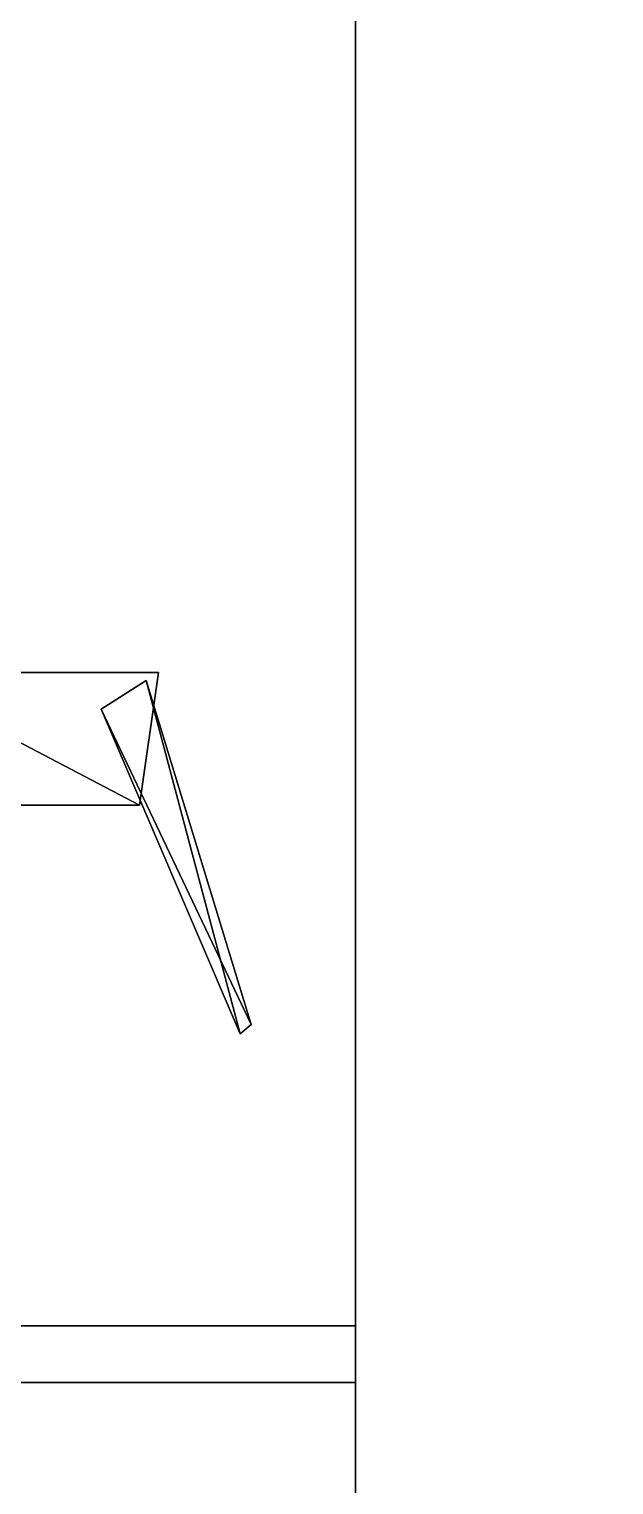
# Model space of a CAD drawing. Extents: x 0 to 4956, y -4930 to 0.
# Drawn here: x 670.8 to 701.6, y -2589.9 to -2513 of the extents above; entities that cross this region are included whole.
import ezdxf

# ---------------------------------------------------------------- set-up
doc = ezdxf.new("R2010")
doc.units = 0
for name, color, linetype in [('LAYER0', 7, 'CONTINUOUS'), ('LAYER362', 253, 'CONTINUOUS'), ('LAYER364', 253, 'CONTINUOUS'), ('LAYER366', 253, 'CONTINUOUS'), ('LAYER368', 253, 'CONTINUOUS'), ('LAYER370', 253, 'CONTINUOUS'), ('LAYER371', 9, 'CONTINUOUS'), ('LAYER382', 9, 'CONTINUOUS'), ('LAYER698', 9, 'CONTINUOUS')]:
    doc.layers.add(name, color=color, linetype=linetype)

msp = doc.modelspace()

# ---------------------------------------------------------------- linework, layer by layer
at = {"layer": 'LAYER0', "invisible_edges": 1}
for points in [[(4956, 0), (0, -4930), (0, 0), (4956, 0)], [(4956, -4930, 5), (0, 0, 5), (0, -4930, 5), (4956, -4930, 5)], [(0, 0, 5), (4956, -4930, 5), (4956, 0, 5), (0, 0, 5)], [(0, -4930), (4956, 0), (4956, -4930), (0, -4930)]]:
    msp.add_3dface(points, dxfattribs=at)
at = {"layer": 'LAYER362'}
for points in [[(676.6, -2554, 194.7826), (677.6, -2547, 194.7826), (663.23, -2547, 194.7826), (676.6, -2554, 194.7826)], [(668.38, -2554, 194.7826), (676.6, -2554, 194.7826), (663.23, -2547, 194.7826), (668.38, -2554, 194.7826)], [(677.6, -2547, 181.2174), (663.23, -2547, 181.2174), (663.23, -2547, 194.7826), (677.6, -2547, 181.2174)], [(677.6, -2547, 194.7826), (677.6, -2547, 181.2174), (663.23, -2547, 194.7826), (677.6, -2547, 194.7826)], [(676.6, -2554, 181.2174), (663.23, -2547, 181.2174), (677.6, -2547, 181.2174), (676.6, -2554, 181.2174)], [(668.38, -2554, 181.2174), (663.23, -2547, 181.2174), (676.6, -2554, 181.2174), (668.38, -2554, 181.2174)], [(676.96, -2547.43, 182.3478), (682.5, -2565.59, 182.3478), (674.58, -2548.93, 182.3478), (676.96, -2547.43, 182.3478)], [(681.92, -2566.09, 193.6522), (676.96, -2547.43, 193.6522), (674.58, -2548.93, 193.6522), (681.92, -2566.09, 193.6522)], [(682.5, -2565.59, 193.6522), (676.96, -2547.43, 193.6522), (681.92, -2566.09, 193.6522), (682.5, -2565.59, 193.6522)], [(676.96, -2547.43, 182.3478), (682.5, -2565.59, 193.6522), (682.5, -2565.59, 182.3478), (676.96, -2547.43, 182.3478)], [(676.96, -2547.43, 193.6522), (682.5, -2565.59, 193.6522), (676.96, -2547.43, 182.3478), (676.96, -2547.43, 193.6522)], [(674.58, -2548.93, 182.3478), (682.5, -2565.59, 182.3478), (681.92, -2566.09, 182.3478), (674.58, -2548.93, 182.3478)]]:
    msp.add_3dface(points, dxfattribs=at)
at = {"layer": 'LAYER364'}
for points in [[(676.6, -2554, 758.2826), (677.6, -2547, 758.2826), (663.23, -2547, 758.2826), (676.6, -2554, 758.2826)], [(668.38, -2554, 758.2826), (676.6, -2554, 758.2826), (663.23, -2547, 758.2826), (668.38, -2554, 758.2826)], [(677.6, -2547, 744.7174), (663.23, -2547, 744.7174), (663.23, -2547, 758.2826), (677.6, -2547, 744.7174)], [(677.6, -2547, 758.2826), (677.6, -2547, 744.7174), (663.23, -2547, 758.2826), (677.6, -2547, 758.2826)], [(676.6, -2554, 744.7174), (663.23, -2547, 744.7174), (677.6, -2547, 744.7174), (676.6, -2554, 744.7174)], [(668.38, -2554, 744.7174), (663.23, -2547, 744.7174), (676.6, -2554, 744.7174), (668.38, -2554, 744.7174)], [(676.96, -2547.43, 745.8478), (682.5, -2565.59, 745.8478), (674.58, -2548.93, 745.8478), (676.96, -2547.43, 745.8478)], [(681.92, -2566.09, 757.1522), (676.96, -2547.43, 757.1522), (674.58, -2548.93, 757.1522), (681.92, -2566.09, 757.1522)], [(682.5, -2565.59, 757.1522), (676.96, -2547.43, 757.1522), (681.92, -2566.09, 757.1522), (682.5, -2565.59, 757.1522)], [(676.96, -2547.43, 745.8478), (682.5, -2565.59, 757.1522), (682.5, -2565.59, 745.8478), (676.96, -2547.43, 745.8478)], [(676.96, -2547.43, 757.1522), (682.5, -2565.59, 757.1522), (676.96, -2547.43, 745.8478), (676.96, -2547.43, 757.1522)], [(674.58, -2548.93, 745.8478), (682.5, -2565.59, 745.8478), (681.92, -2566.09, 745.8478), (674.58, -2548.93, 745.8478)]]:
    msp.add_3dface(points, dxfattribs=at)
at = {"layer": 'LAYER366'}
for points in [[(676.6, -2554, 1321.783), (677.6, -2547, 1321.783), (663.23, -2547, 1321.783), (676.6, -2554, 1321.783)], [(668.38, -2554, 1321.783), (676.6, -2554, 1321.783), (663.23, -2547, 1321.783), (668.38, -2554, 1321.783)], [(677.6, -2547, 1308.217), (663.23, -2547, 1308.217), (663.23, -2547, 1321.783), (677.6, -2547, 1308.217)], [(677.6, -2547, 1321.783), (677.6, -2547, 1308.217), (663.23, -2547, 1321.783), (677.6, -2547, 1321.783)], [(676.6, -2554, 1308.217), (663.23, -2547, 1308.217), (677.6, -2547, 1308.217), (676.6, -2554, 1308.217)], [(668.38, -2554, 1308.217), (663.23, -2547, 1308.217), (676.6, -2554, 1308.217), (668.38, -2554, 1308.217)], [(676.96, -2547.43, 1309.348), (682.5, -2565.59, 1309.348), (674.58, -2548.93, 1309.348), (676.96, -2547.43, 1309.348)], [(681.92, -2566.09, 1320.652), (676.96, -2547.43, 1320.652), (674.58, -2548.93, 1320.652), (681.92, -2566.09, 1320.652)], [(682.5, -2565.59, 1320.652), (676.96, -2547.43, 1320.652), (681.92, -2566.09, 1320.652), (682.5, -2565.59, 1320.652)], [(676.96, -2547.43, 1309.348), (682.5, -2565.59, 1320.652), (682.5, -2565.59, 1309.348), (676.96, -2547.43, 1309.348)], [(676.96, -2547.43, 1320.652), (682.5, -2565.59, 1320.652), (676.96, -2547.43, 1309.348), (676.96, -2547.43, 1320.652)], [(674.58, -2548.93, 1309.348), (682.5, -2565.59, 1309.348), (681.92, -2566.09, 1309.348), (674.58, -2548.93, 1309.348)]]:
    msp.add_3dface(points, dxfattribs=at)
at = {"layer": 'LAYER368'}
for points in [[(676.6, -2554, 1885.283), (677.6, -2547, 1885.283), (663.23, -2547, 1885.283), (676.6, -2554, 1885.283)], [(668.38, -2554, 1885.283), (676.6, -2554, 1885.283), (663.23, -2547, 1885.283), (668.38, -2554, 1885.283)], [(677.6, -2547, 1871.717), (663.23, -2547, 1871.717), (663.23, -2547, 1885.283), (677.6, -2547, 1871.717)], [(677.6, -2547, 1885.283), (677.6, -2547, 1871.717), (663.23, -2547, 1885.283), (677.6, -2547, 1885.283)], [(676.6, -2554, 1871.717), (663.23, -2547, 1871.717), (677.6, -2547, 1871.717), (676.6, -2554, 1871.717)], [(668.38, -2554, 1871.717), (663.23, -2547, 1871.717), (676.6, -2554, 1871.717), (668.38, -2554, 1871.717)], [(676.96, -2547.43, 1872.848), (682.5, -2565.59, 1872.848), (674.58, -2548.93, 1872.848), (676.96, -2547.43, 1872.848)], [(681.92, -2566.09, 1884.152), (676.96, -2547.43, 1884.152), (674.58, -2548.93, 1884.152), (681.92, -2566.09, 1884.152)], [(682.5, -2565.59, 1884.152), (676.96, -2547.43, 1884.152), (681.92, -2566.09, 1884.152), (682.5, -2565.59, 1884.152)], [(676.96, -2547.43, 1872.848), (682.5, -2565.59, 1884.152), (682.5, -2565.59, 1872.848), (676.96, -2547.43, 1872.848)], [(676.96, -2547.43, 1884.152), (682.5, -2565.59, 1884.152), (676.96, -2547.43, 1872.848), (676.96, -2547.43, 1884.152)], [(674.58, -2548.93, 1872.848), (682.5, -2565.59, 1872.848), (681.92, -2566.09, 1872.848), (674.58, -2548.93, 1872.848)]]:
    msp.add_3dface(points, dxfattribs=at)
at = {"layer": 'LAYER370'}
for points in [[(676.6, -2554, 2448.783), (677.6, -2547, 2448.783), (663.23, -2547, 2448.783), (676.6, -2554, 2448.783)], [(668.38, -2554, 2448.783), (676.6, -2554, 2448.783), (663.23, -2547, 2448.783), (668.38, -2554, 2448.783)], [(677.6, -2547, 2435.217), (663.23, -2547, 2435.217), (663.23, -2547, 2448.783), (677.6, -2547, 2435.217)], [(677.6, -2547, 2448.783), (677.6, -2547, 2435.217), (663.23, -2547, 2448.783), (677.6, -2547, 2448.783)], [(676.6, -2554, 2435.217), (663.23, -2547, 2435.217), (677.6, -2547, 2435.217), (676.6, -2554, 2435.217)], [(668.38, -2554, 2435.217), (663.23, -2547, 2435.217), (676.6, -2554, 2435.217), (668.38, -2554, 2435.217)], [(676.96, -2547.43, 2436.348), (682.5, -2565.59, 2436.348), (674.58, -2548.93, 2436.348), (676.96, -2547.43, 2436.348)], [(681.92, -2566.09, 2447.652), (676.96, -2547.43, 2447.652), (674.58, -2548.93, 2447.652), (681.92, -2566.09, 2447.652)], [(682.5, -2565.59, 2447.652), (676.96, -2547.43, 2447.652), (681.92, -2566.09, 2447.652), (682.5, -2565.59, 2447.652)], [(676.96, -2547.43, 2436.348), (682.5, -2565.59, 2447.652), (682.5, -2565.59, 2436.348), (676.96, -2547.43, 2436.348)], [(676.96, -2547.43, 2447.652), (682.5, -2565.59, 2447.652), (676.96, -2547.43, 2436.348), (676.96, -2547.43, 2447.652)], [(674.58, -2548.93, 2436.348), (682.5, -2565.59, 2436.348), (681.92, -2566.09, 2436.348), (674.58, -2548.93, 2436.348)]]:
    msp.add_3dface(points, dxfattribs=at)
at = {"layer": 'LAYER371', "invisible_edges": 1}
for points in [[(670, -2185.5, 88), (688, -2581.5, 88), (670, -2581.5, 88), (670, -2185.5, 88)], [(688, -2581.5, 88), (670, -2185.5, 88), (688, -2185.5, 88), (688, -2581.5, 88)], [(688, -2185.5, 2542), (670, -2581.5, 2542), (688, -2581.5, 2542), (688, -2185.5, 2542)], [(670, -2581.5, 2542), (688, -2185.5, 2542), (670, -2185.5, 2542), (670, -2581.5, 2542)], [(688, -2581.5, 88), (688, -2185.5, 2542), (688, -2581.5, 2542), (688, -2581.5, 88)], [(688, -2185.5, 2542), (688, -2581.5, 88), (688, -2185.5, 88), (688, -2185.5, 2542)], [(688, -2581.5, 88), (670, -2581.5, 2542), (670, -2581.5, 88), (688, -2581.5, 88)], [(670, -2581.5, 2542), (688, -2581.5, 88), (688, -2581.5, 2542), (670, -2581.5, 2542)]]:
    msp.add_3dface(points, dxfattribs=at)
at = {"layer": 'LAYER382', "invisible_edges": 1}
for points in [[(688, -2980.5, 88), (670, -2584.5, 88), (688, -2584.5, 88), (688, -2980.5, 88)], [(670, -2584.5, 88), (688, -2980.5, 88), (670, -2980.5, 88), (670, -2584.5, 88)], [(688, -2584.5, 2542), (670, -2584.5, 88), (670, -2584.5, 2542), (688, -2584.5, 2542)], [(670, -2584.5, 88), (688, -2584.5, 2542), (688, -2584.5, 88), (670, -2584.5, 88)], [(670, -2980.5, 2542), (688, -2584.5, 2542), (670, -2584.5, 2542), (670, -2980.5, 2542)], [(688, -2584.5, 2542), (670, -2980.5, 2542), (688, -2980.5, 2542), (688, -2584.5, 2542)], [(688, -2584.5, 2542), (688, -2980.5, 88), (688, -2584.5, 88), (688, -2584.5, 2542)], [(688, -2980.5, 88), (688, -2584.5, 2542), (688, -2980.5, 2542), (688, -2980.5, 88)]]:
    msp.add_3dface(points, dxfattribs=at)
at = {"layer": 'LAYER698', "invisible_edges": 1}
for points in [[(688, -1787, 5), (670, -3390, 5), (670, -1787, 5), (688, -1787, 5)], [(670, -3390, 5), (688, -1787, 5), (688, -3390, 5), (670, -3390, 5)], [(688, -3390, 85), (670, -1787, 85), (670, -3390, 85), (688, -3390, 85)], [(670, -1787, 85), (688, -3390, 85), (688, -1787, 85), (670, -1787, 85)], [(688, -1787, 5), (688, -3390, 85), (688, -3390, 5), (688, -1787, 5)], [(688, -3390, 85), (688, -1787, 5), (688, -1787, 85), (688, -3390, 85)]]:
    msp.add_3dface(points, dxfattribs=at)

doc.saveas('drawing.dxf')
